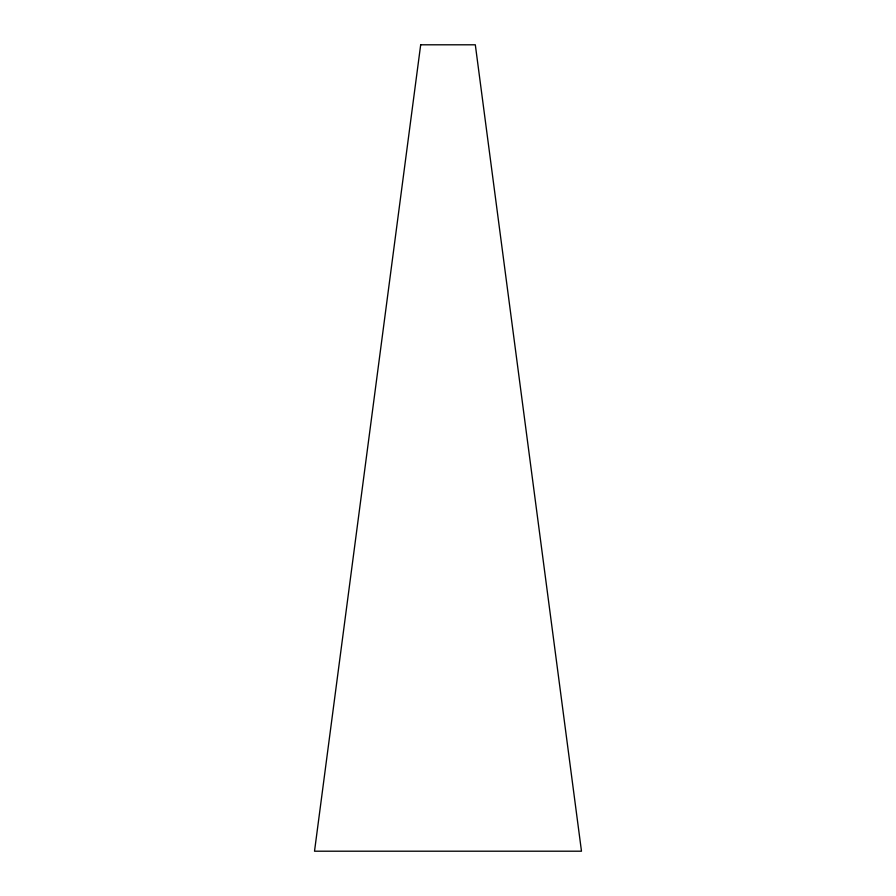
<?xml version="1.0" encoding="UTF-8"?>
<svg xmlns="http://www.w3.org/2000/svg" width="896" height="896" viewBox="0 0 896 896"><rect width="100%" height="100%" fill="white"/><g stroke="black" fill="none" stroke-linecap="round" stroke-linejoin="round"><path stroke-width="1.34" d="M420.683 44.8L314.518 851.2L581.482 851.2L475.317 44.8L420.683 44.8"/></g></svg>
